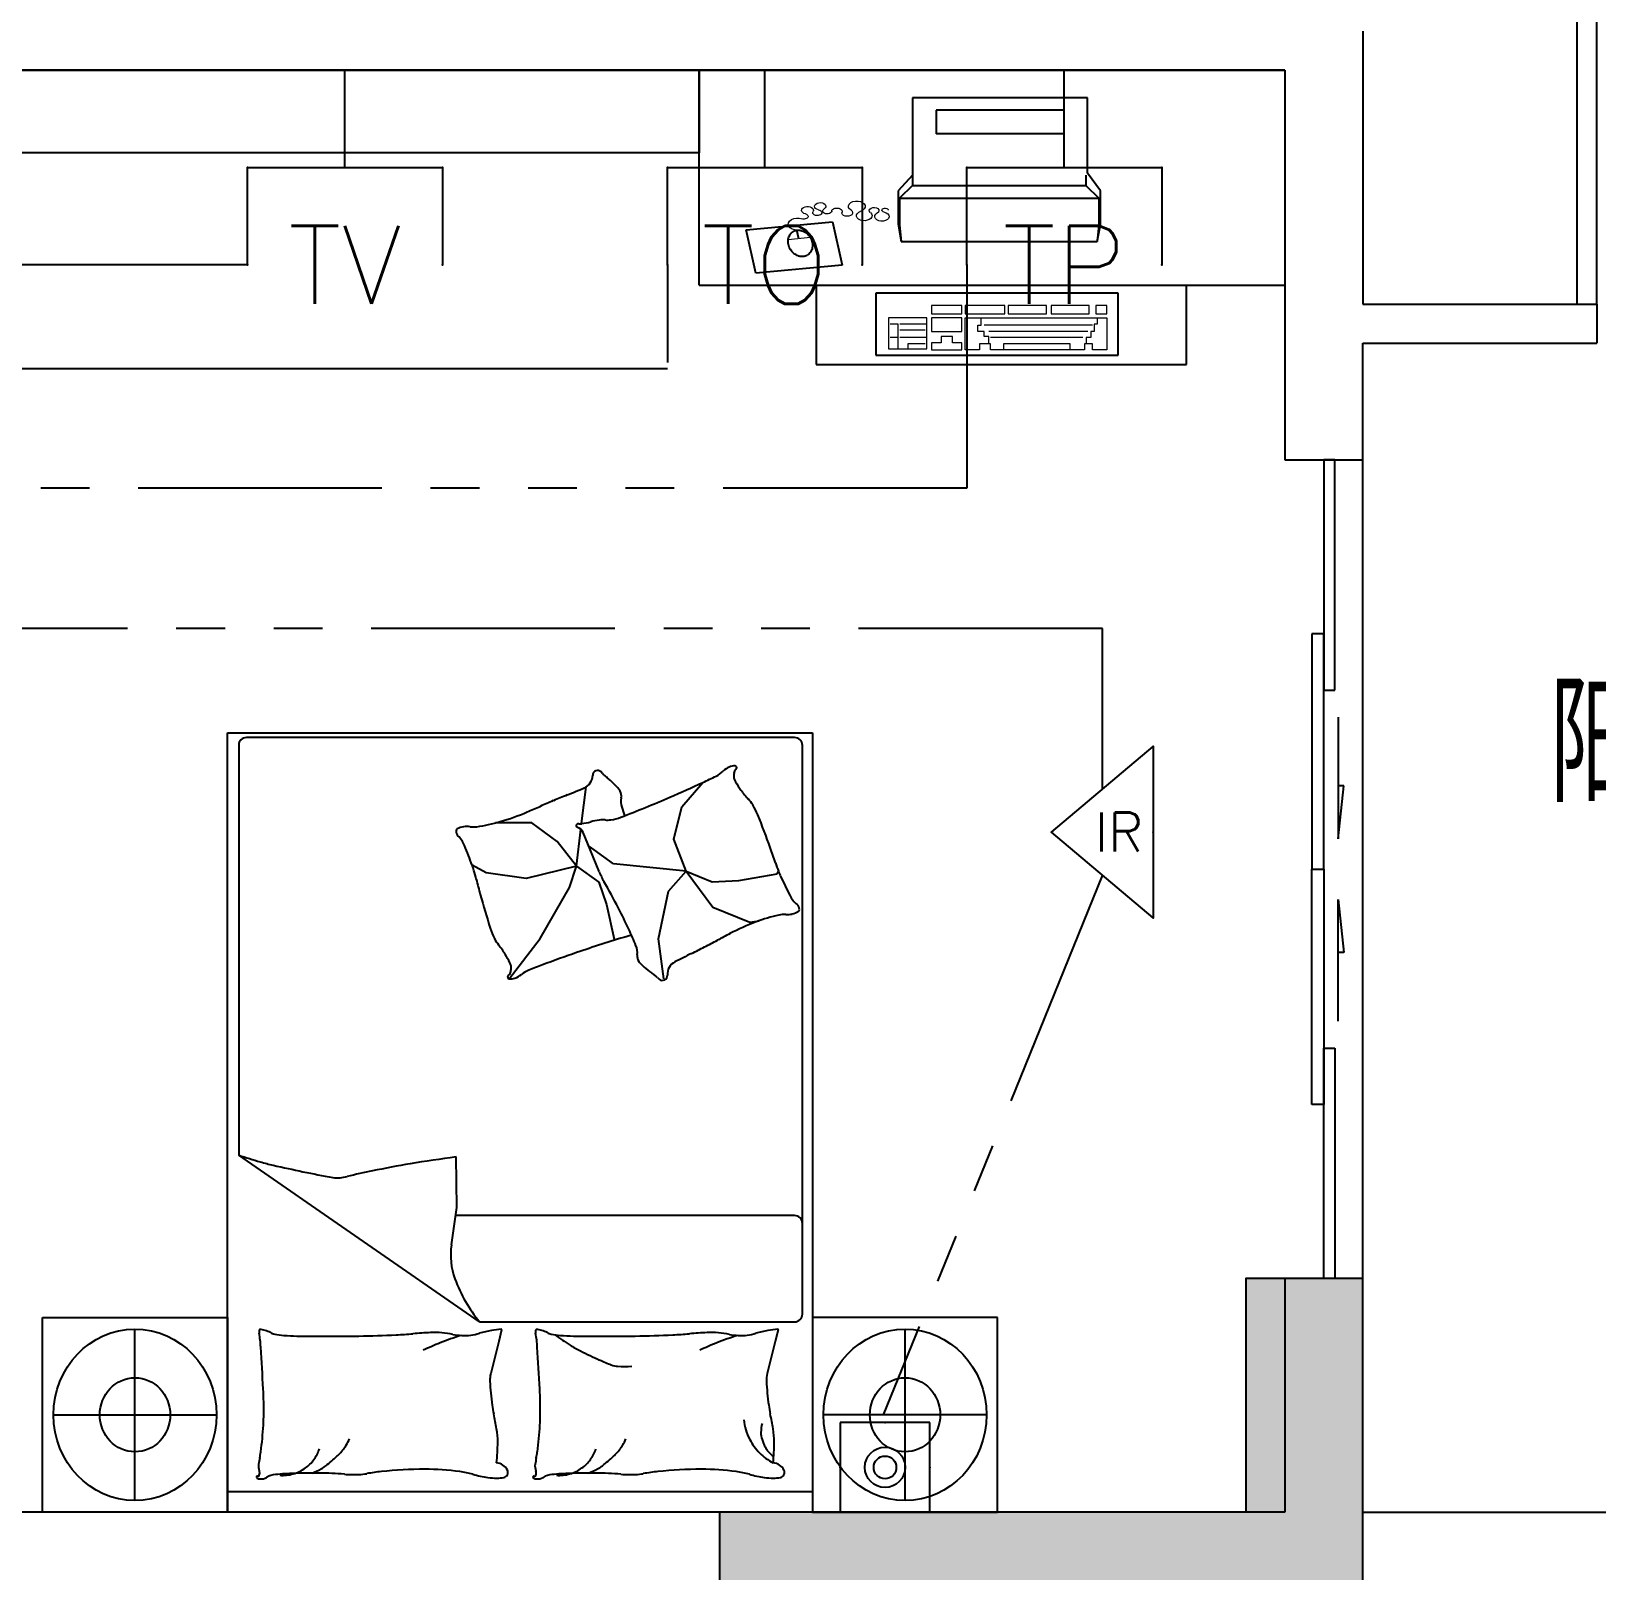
# Model space of a CAD drawing. Extents: x -41969 to 449372, y 65390 to 759577.
# Drawn here: x 304370 to 308385, y 723042 to 726992 of the extents above; entities that cross this region are included whole.
import ezdxf
from ezdxf.enums import TextEntityAlignment as Align

# ---------------------------------------------------------------- set-up
doc = ezdxf.new("R2010")
doc.units = 0
doc.header["$LTSCALE"] = 1000
doc.header["$MEASUREMENT"] = 0
for name, pattern in [('DASH', [0.35, 0.25, -0.1]), ('PHANTOM2', [1.25, 0.625, -0.125, 0.125, -0.125, 0.125, -0.125]), ('PHANTOM3', [1.5, 0.625, -0.125, 0.125, -0.125, 0.125, -0.125, 0.125, -0.125])]:
    doc.linetypes.add(name, pattern=pattern)
for name, color, linetype in [('EQUIP-消防', 241, 'Continuous'), ('EQUIP-通讯', 241, 'Continuous'), ('jg新结构柱', 9, 'Continuous'), ('WALL', 7, 'Continuous'), ('WINDOW', 2, 'Continuous'), ('WIRE-照明', 120, 'Continuous'), ('装修家具', 8, 'Continuous')]:
    doc.layers.add(name, color=color, linetype=linetype)
doc.styles.add('_TEL_DIM', font='SIMPLEX', dxfattribs={"width": 0.8, "height": 3.5, "bigfont": 'HZTXT'})
doc.styles.add('DIM_FONT', font='SIMPLEX', dxfattribs={"width": 0.7, "bigfont": 'GBCBIG'})
doc.styles.get("Standard").update_dxf_attribs({"font": 'gbenor.shx', "bigfont": 'gbcbig.shx'})
doc.linetypes.add('TV', pattern='A,2.8,-0.1,["TV",_TEL_DIM,S=0.07,R=0,X=0,Y=-0.1],-0.52', length=3.42)

# ---------------------------------------------------------------- blocks, each defined once
blk = doc.blocks.new('A$C65FF3140')
at = {"color": 8}
for p, q in [((7814.9, 14200), (9598, 14200)), ((9598, 14200), (11100, 14200)), ((9598, 14030.2), (9598, 14200)), ((9598, 14200), (9598, 13988.4)), ((11100, 14200), (11100, 13648.3)), ((10594.3, 14129.5), (10144.9, 14129.5)), ((10144.9, 14129.5), (10144.9, 13930.6)), ((10533, 14097.7), (10206.2, 14097.7)), ((10206.2, 14097.7), (10206.2, 14036.7)), ((10533, 14097.7), (10533, 14036.7)), ((10594.3, 13935.9), (10594.3, 14129.5)), ((9598, 13648.3), (9598, 14030.2)), ((10533, 14036.7), (10206.2, 14036.7)), ((9598, 13988.4), (7814.9, 13988.4)), ((10627, 13890.8), (10594.3, 13935.9)), ((10144.9, 13930.6), (10108.2, 13890.8)), ((10144.9, 13904.1), (10112.3, 13872.2)), ((10144.9, 13930.6), (10144.9, 13904.1)), ((10144.9, 13904.1), (10590.2, 13904.1)), ((10590.2, 13930.6), (10590.2, 13904.1)), ((10590.2, 13904.1), (10622.9, 13872.2)), ((10108.2, 13890.8), (10108.2, 13805.9)), ((10112.3, 13872.2), (10622.9, 13872.2)), ((10112.3, 13872.2), (10112.3, 13803.3)), ((10622.9, 13872.2), (10622.9, 13803.3)), ((10627, 13803.3), (10627, 13890.8)), ((9718.8, 13790.5, -88.9), (9940.3, 13811.1, -88.9)), ((9940.3, 13811.1, -88.9), (9964.7, 13699.8, -88.9)), ((9743.2, 13679.2, -88.9), (9718.8, 13790.5, -88.9)), ((9853.6, 13767.4, -88.9), (9848.7, 13789.4, -88.9)), ((10108.2, 13805.9), (10116.3, 13760.8)), ((10112.3, 13803.3), (10116.3, 13760.8)), ((10618.8, 13760.8), (10627, 13803.3)), ((10622.9, 13803.3), (10618.8, 13760.8)), ((10116.3, 13760.8), (10618.8, 13760.8)), ((9964.7, 13699.8, -88.9), (9743.2, 13679.2, -88.9)), ((9598, 13648.3), (11100, 13648.3)), ((9897.9, 13648.3), (9897.9, 13444.6)), ((10672.3, 13628.2), (10051.4, 13628.2)), ((10051.4, 13628.2), (10051.4, 13469.1)), ((10672.3, 13469.1), (10672.3, 13628.2)), ((10848.2, 13444.6), (10848.2, 13648.3)), ((10051.4, 13469.1), (10672.3, 13469.1)), ((9897.9, 13444.6), (10848.2, 13444.6)), ((8388.6, 10500), (8388.6, 12500)), ((8388.6, 12500), (9888.6, 12500)), ((9842.8, 12487.8), (8437, 12487.8)), ((9888.6, 12500), (9888.6, 10500)), ((8417, 12467.8), (8417, 11415.9)), ((9862.8, 11008.5), (9862.8, 12467.8)), ((9554, 12310), (9607.6, 12372.6)), ((9296.7, 12266.9), (9308.6, 12361.5)), ((9533.4, 12227.5), (9554, 12310)), ((9168.5, 12268.7), (9075.6, 12268.7)), ((9233.7, 12221.3), (9168.5, 12268.7)), ((9283.1, 12158), (9294.9, 12252.2)), ((9283.1, 12158), (9233.7, 12221.3)), ((9318.3, 12200.5), (9300.5, 12244)), ((9328.7, 12200), (9316.6, 12208.6)), ((9564.4, 12145), (9533.4, 12227.5)), ((9341.3, 12144.2), (9318.3, 12200.5)), ((9378.6, 12163.9), (9328.7, 12200)), ((9051.8, 12140.3), (9015.8, 12160.3)), ((9154.6, 12126.4), (9051.8, 12140.3)), ((9283.1, 12158), (9154.6, 12126.4)), ((9265.3, 12102.7), (9283.1, 12158)), ((9283.1, 12158), (9340.4, 12116.6)), ((9564.4, 12145), (9378.6, 12163.9)), ((9519.6, 12093.4), (9564.4, 12145)), ((9564.4, 12145), (9633.2, 12052.2)), ((9564.4, 12145), (9631.4, 12117.5)), ((9700.2, 12121), (9798.3, 12138.1)), ((9798.3, 12138.1), (9801.6, 12144.6)), ((9190.2, 11972.4), (9265.3, 12102.7)), ((9340.4, 12116.6), (9360.2, 12059.3)), ((9493.8, 11971.4), (9519.6, 12093.4)), ((9631.4, 12117.5), (9700.2, 12121)), ((9360.2, 12059.3), (9380, 11970.4)), ((9633.2, 12052.2), (9727.8, 12014.4)), ((9727.8, 12014.4), (9751.9, 12017.8)), ((9111, 11868.4), (9190.2, 11972.4)), ((9507.6, 11868.3), (9493.8, 11971.4)), ((9035.1, 10988.5), (8417, 11415.9)), ((8976.2, 11281.6), (8974.5, 11411.7)), ((8962.6, 11186.2), (8976.2, 11281.6)), ((9842.8, 11261.1), (8973.3, 11261.1)), ((7913.6, 10500), (7913.6, 11000)), ((7913.6, 11000), (8388.6, 11000)), ((8151.1, 10530), (8151.1, 10970)), ((8388.6, 11000), (8388.6, 10500)), ((8388.6, 11000), (8388.6, 10500)), ((9035.1, 10988.5), (9842.8, 10988.5)), ((9091.5, 10968.3), (9084, 10938.3)), ((9800.8, 10968.3), (9793.3, 10938.3)), ((10363.6, 11000), (9888.6, 11000)), ((9888.6, 11000), (9888.6, 10500)), ((10126.1, 10530), (10126.1, 10970)), ((10363.6, 10500), (10363.6, 11000)), ((9084, 10938.3), (9063.4, 10855.7)), ((9793.3, 10938.3), (9772.6, 10855.7)), ((7942.1, 10750), (8360.1, 10750)), ((10335.1, 10750), (9917.1, 10750)), ((9888.6, 10552.4), (8388.6, 10552.4)), ((8388.6, 10500), (7913.6, 10500)), ((9888.6, 10500), (8388.6, 10500)), ((9888.6, 10500), (10363.6, 10500))]:
    blk.add_line(p, q, dxfattribs=at)
at = {"color": 8, "lineweight": 13}
for p, q in [((9883.3, 13770.5, -88.9), (9826.3, 13764.6, -88.9)), ((10194.3, 13596.4), (10194.3, 13575.2)), ((10272, 13596.4), (10194.3, 13596.4)), ((10194.3, 13575.2), (10272, 13575.2)), ((10272, 13575.2), (10272, 13596.4)), ((10382.2, 13596.4), (10280.1, 13596.4)), ((10280.1, 13596.4), (10280.1, 13575.2)), ((10280.1, 13575.2), (10382.2, 13575.2)), ((10382.2, 13575.2), (10382.2, 13596.4)), ((10488.5, 13596.4), (10390.4, 13596.4)), ((10390.4, 13596.4), (10390.4, 13575.2)), ((10390.4, 13575.2), (10488.5, 13575.2)), ((10488.5, 13575.2), (10488.5, 13596.4)), ((10598.7, 13596.4), (10500.7, 13596.4)), ((10500.7, 13596.4), (10500.7, 13575.2)), ((10500.7, 13575.2), (10598.7, 13575.2)), ((10598.7, 13575.2), (10598.7, 13596.4)), ((10615.1, 13596.4), (10615.1, 13575.2)), ((10643.7, 13596.4), (10615.1, 13596.4)), ((10615.1, 13575.2), (10643.7, 13575.2)), ((10643.7, 13575.2), (10643.7, 13596.4)), ((10182.1, 13564.6), (10084, 13564.6)), ((10084, 13564.6), (10084, 13485)), ((10108.6, 13548.7), (10088.1, 13548.7)), ((10108.6, 13514.2), (10108.6, 13548.7)), ((10182.1, 13548.7), (10112.6, 13548.7)), ((10178, 13532.7), (10112.6, 13532.7)), ((10182.1, 13485), (10182.1, 13564.6)), ((10194.3, 13564.6), (10194.3, 13530.1)), ((10272, 13564.6), (10194.3, 13564.6)), ((10194.3, 13530.1), (10272, 13530.1)), ((10272, 13530.1), (10272, 13564.6)), ((10280.1, 13564.6), (10643.7, 13564.6)), ((10280.1, 13482.3), (10280.1, 13564.6)), ((10312.8, 13546), (10321, 13546)), ((10312.8, 13530.1), (10312.8, 13546)), ((10329.1, 13530.1), (10312.8, 13530.1)), ((10321, 13546), (10321, 13561.9)), ((10606.9, 13546), (10329.1, 13546)), ((10329.1, 13516.8), (10329.1, 13530.1)), ((10594.7, 13530.1), (10341.4, 13530.1)), ((10602.8, 13530.1), (10602.8, 13514.2)), ((10611, 13530.1), (10602.8, 13530.1)), ((10611, 13548.7), (10611, 13530.1)), ((10619.2, 13548.7), (10611, 13548.7)), ((10619.2, 13561.9), (10619.2, 13548.7)), ((10643.7, 13564.6), (10643.7, 13482.3)), ((10108.6, 13514.2), (10088.1, 13514.2)), ((10108.6, 13485), (10108.6, 13514.2)), ((10182.1, 13514.2), (10112.6, 13514.2)), ((10133.1, 13498.3), (10133.1, 13485)), ((10178, 13498.3), (10133.1, 13498.3)), ((10194.3, 13500.9), (10194.3, 13482.3)), ((10218.8, 13500.9), (10194.3, 13500.9)), ((10218.8, 13516.8), (10218.8, 13500.9)), ((10247.4, 13516.8), (10218.8, 13516.8)), ((10247.4, 13500.9), (10247.4, 13516.8)), ((10272, 13500.9), (10247.4, 13500.9)), ((10272, 13482.3), (10272, 13500.9)), ((10345.5, 13498.3), (10316.9, 13498.3)), ((10316.9, 13498.3), (10316.9, 13482.3)), ((10341.4, 13516.8), (10329.1, 13516.8)), ((10341.4, 13500.9), (10341.4, 13516.8)), ((10582.4, 13514.2), (10345.5, 13514.2)), ((10345.5, 13482.3), (10345.5, 13498.3)), ((10549.7, 13498.3), (10378.2, 13498.3)), ((10378.2, 13498.3), (10378.2, 13482.3)), ((10549.7, 13482.3), (10549.7, 13498.3)), ((10586.5, 13498.3), (10586.5, 13482.3)), ((10606.9, 13498.3), (10586.5, 13498.3)), ((10590.6, 13514.2), (10590.6, 13498.3)), ((10602.8, 13514.2), (10590.6, 13514.2)), ((10606.9, 13482.3), (10606.9, 13498.3)), ((10084, 13485), (10182.1, 13485)), ((10194.3, 13482.3), (10272, 13482.3)), ((10316.9, 13482.3), (10280.1, 13482.3)), ((10586.5, 13482.3), (10345.5, 13482.3)), ((10643.7, 13482.3), (10606.9, 13482.3))]:
    blk.add_line(p, q, dxfattribs=at)
at = {"color": 8}
for centre, radius, start, end in [((8437, 12467.8), 20, 90, 180), ((9842.8, 12467.8), 20, 0, 90), ((9700.4, 12357.6), 60.1, 114.7411, 132.9813), ((9690, 12380.2), 35.2, 90.4475, 114.7411), ((9689.8, 12411), 4.43, 17.6767, 90.4475), ((9688, 12410.4), 6.3, 310.9751, 17.6767), ((9289.1, 12391.6), 35.9, 292.8944, 358.8496), ((9337.7, 12390.6), 12.7, 46.7905, 178.8496), ((9298.7, 12349.1), 69.7, 41.4767, 46.7905), ((9384.8, 12425.2), 45.2, 221.4767, 228.0754), ((9610.2, 12676.2), 382.5, 228.0754, 229.3878), ((8931.2, 11884.4), 660.5, 48.389, 49.3878), ((9225.3, 12215.5), 217.6, 42.0817, 48.389), ((7493.1, 17007.3), 5094.2, 293.4795, 294.5246), ((9260.2, 13134.2), 837.1, 294.5246, 297.1028), ((9605.5, 12459.5), 79.2, 297.1028, 312.9813), ((9764.1, 12388.4), 77.1, 173.9885, 181.6673), ((9702.2, 12386.6), 15.3, 181.6673, 198.9668), ((9701.4, 12395), 14.2, 130.9751, 173.9885), ((9725, 12394.4), 39.3, 198.9668, 211.2138), ((9992.4, 12556.4), 352, 211.2138, 215.3015), ((11618.4, 6713.4), 6101.9, 113.10398, 113.45233), ((10015.2, 10471.3), 2016.2, 112.0188, 113.104), ((8098.2, 15211.8), 3097.2, 292.0188, 292.8944), ((9329.4, 12309.5), 77.4, 31.4977, 42.0817), ((9376.1, 12338.1), 22.6, 347.5549, 31.4977), ((8269.7, 15219.4), 3145, 291.0043, 293.4795), ((9442.9, 12323.4), 45.8, 167.5549, 198.0203), ((9863.4, 12465.1), 194, 215.3015, 224.0964), ((9665.9, 12273.8), 81, 30.4694, 44.0964), ((8912, 12870.5), 623.6, 286.3527, 293.0962), ((6866.4, 17667.2), 5838.3, 293.0962, 293.45233), ((10355.5, 12620.2), 1005.4, 198.0203, 199.3448), ((9566.4, 12215.2), 196.5, 22.2355, 30.4694), ((7894.2, 11531.6), 2003, 19.6584, 22.2355), ((8991.3, 12247.6), 16.8, 174.6428, 225.0955), ((8980.4, 12248.7), 5.8, 117.2959, 174.6428), ((9001.1, 12208.6), 50.9, 98.6443, 117.2959), ((9002.4, 12199.7), 59.9, 82.216, 98.6443), ((9019.1, 12321.4), 63, 262.216, 278.2293), ((8966.5, 12684.6), 430, 278.2293, 286.3527), ((9287.4, 12261.7), 4.67, 109.3799, 252.8133), ((9288.9, 12257.5), 9.2, 85.7407, 109.3799), ((9279.2, 12235.3), 23.1, 22.2355, 72.8133), ((9292.1, 12300.5), 34, 265.7407, 277.9822), ((9269.7, 12460.5), 195.5, 277.9822, 284.8807), ((9365.9, 12098.2), 179.4, 97.6784, 104.8807), ((9351.5, 12205.4), 71.2, 85.4882, 97.6784), ((9362.3, 12342.5), 66.3, 265.4882, 278.1216), ((9355.2, 12392.2), 116.6, 278.1216, 291.0043), ((8926.2, 12182.3), 75.5, 21.9373, 45.0955), ((6527.1, 11216), 2661.9, 20.7773, 21.9373), ((8228.4, 11651), 1648.1, 18.2369, 19.6584), ((10311.8, 12337.4), 545.4, 198.2369, 200.7081), ((8847.8, 12096.5), 179.8, 16.3122, 20.7773), ((8496.8, 11993.8), 545.4, 13.841, 16.3122), ((9539.7, 12225.3), 214.3, 202.2355, 209.936), ((9969.7, 12208.1), 179.8, 200.7081, 205.1732), ((12216.1, 13263.9), 2661.9, 205.1732, 206.3332), ((10626.7, 12518.6), 1648.1, 193.841, 195.2625), ((10969.1, 12612), 2003, 195.2625, 197.8396), ((7997.6, 11337.3), 1565.2, 27.0884, 29.936), ((7889.3, 11281.9), 1686.8, 25.0529, 27.0884), ((9898.2, 12116.6), 75.5, 206.3332, 229.4914), ((9838.2, 12046.5), 16.8, 359.0386, 49.4914), ((9849.2, 12046.3), 5.8, 301.6917, 359.0386), ((9965, 11431.6), 623.6, 110.7486, 117.4921), ((9896.4, 11612.7), 430, 102.6252, 110.7486), ((9816.2, 11970.8), 63, 86.6119, 102.6252), ((9823.5, 12093.4), 59.9, 266.6119, 283.0402), ((9825.5, 12084.7), 50.9, 283.0402, 301.6917), ((9249.4, 12058.6), 196.5, 197.8396, 206.0735), ((9145.7, 12007.8), 81, 206.0735, 219.7005), ((10312, 8963.8), 3145, 106.6085, 109.0836), ((9446.4, 11865.9), 116.6, 100.7366, 106.6085), ((8506.6, 11570.4), 1005.4, 22.4162, 25.0529), ((6794.6, 17363.1), 6101.9, 297.49986, 297.84822), ((12372.3, 6805.7), 5838.3, 117.49208, 117.84822), ((8934.1, 11832.2), 194, 30.9056, 39.7005), ((8798.5, 11751), 352, 26.8179, 30.9056), ((10949.3, 7121.7), 5094.2, 109.0836, 110.1287), ((9393.7, 11936.4), 45.8, 351.9508, 22.4162), ((9461.5, 11926.8), 22.6, 171.9508, 215.8936), ((10955.9, 9159.6), 3097.2, 116.4147, 117.2902), ((8681.1, 13739.1), 2016.2, 296.4147, 297.4999), ((9101, 11889.7), 14.2, 306.5792, 349.5926), ((9077.5, 11892.1), 39.3, 14.5709, 26.8179), ((9039, 11901.1), 77.1, 349.5926, 357.2714), ((9100.8, 11898.1), 15.3, 357.2714, 14.5709), ((9191.7, 11818), 79.2, 112.7069, 128.5854), ((9484.3, 11118.9), 837.1, 110.1287, 112.7069), ((9505.9, 11958.9), 77.4, 215.8936, 226.4776), ((9602.4, 12060.6), 217.6, 226.4776, 232.7849), ((9870.3, 12413.3), 660.5, 232.7849, 233.7837), ((9552.3, 11880.1), 35.9, 117.2902, 183.2455), ((9113.2, 11873.3), 6.3, 126.5792, 193.2808), ((9111.3, 11872.8), 4.43, 193.2808, 266.0516), ((9113.5, 11903.6), 35.2, 266.0516, 290.3452), ((9104.8, 11926.9), 60.1, 290.3452, 308.5854), ((9254, 11571.8), 382.5, 52.4713, 53.7837), ((9459.5, 11839.3), 45.2, 45.8726, 52.4713), ((9539.5, 11921.8), 69.7, 225.8726, 231.1864), ((9503.8, 11877.4), 12.7, 231.1864, 3.2455), ((8976.1, 13163.8), 1835.1, 252.2636, 254.0648), ((9480.4, 7665.7), 3780.1, 97.692, 99.495), ((8652.7, 12031.3), 657.4, 254.0648, 257.0745), ((9414.9, 15352.2), 4064.6, 257.0745, 259.2724), ((9269.2, 8912.1), 2515.8, 101.6741, 103.1904), ((9283.8, 8841.4), 2588, 99.495, 101.6741), ((8669.1, 11415.8), 58.1, 259.2724, 277.7304), ((8650.8, 11550.6), 194.2, 277.7304, 283.1904), ((9842.8, 11241.1), 20, 0, 90), ((9140.9, 11160.7), 180.1, 171.8644, 200.1488), ((9323.9, 11227.8), 375.1, 200.1488, 219.6445), ((9842.8, 11008.5), 20, 270, 0), ((8488.5, 10962.8), 19.3, 163.3022, 189.9984), ((8471.2, 10967.9), 1.32, 82.8796, 163.3022), ((8460.5, 10882.5), 87.5, 73.7788, 82.8796), ((8463.5, 10892.8), 76.7, 62.7159, 73.7788), ((8519.5, 11001.2), 45.3, 242.7159, 257.131), ((8976.8, 9557.7), 1404.8, 92.7491, 94.6176), ((8920.4, 10731), 230.1, 78.4414, 92.7491), ((9103.1, 10739.9), 229.7, 99.4841, 107.3864), ((9109.9, 10699.4), 270.8, 94.0829, 99.4841), ((9090.6, 10968.6), 0.917, 345.9551, 94.0829), ((9197.7, 10962.8), 19.3, 163.3022, 189.9984), ((9180.5, 10967.9), 1.32, 82.8796, 163.3022), ((9169.8, 10882.5), 87.5, 73.7788, 82.8796), ((9172.8, 10892.8), 76.7, 62.7159, 73.7788), ((9228.7, 11001.2), 45.3, 242.7159, 257.131), ((9686, 9557.7), 1404.8, 92.7491, 94.6176), ((9629.7, 10731), 230.1, 78.4414, 92.7491), ((9812.3, 10739.9), 229.7, 99.4841, 107.3864), ((9819.1, 10699.4), 270.8, 94.0829, 99.4841), ((9799.9, 10968.6), 0.917, 345.9551, 94.0829), ((8153.1, 10903.7), 321.2, 3.5049, 9.9984), ((-5136.3, 10089.7), 13635.6, 3.05496, 3.50486), ((8541.9, 11099.3), 145.9, 257.131, 266.426), ((8605.4, 12115.4), 1164, 266.426, 269.7135), ((8628.1, 16669.9), 5718.5, 269.7135, 270.9704), ((8668, 14313.9), 3362.2, 270.9704, 272.6096), ((8765.7, 12170.4), 1216.5, 272.6096, 274.6176), ((9206.4, 10248), 738.7, 113.4844, 115.3111), ((9206.4, 10248), 738.7, 111.6577, 113.4844), ((9206.4, 10248), 738.7, 109.428, 111.6577), ((9206.4, 10248), 738.7, 107.1982, 109.428), ((8995.7, 11099.4), 145.9, 258.4414, 276.4341), ((8998.7, 11073.4), 119.7, 276.4341, 287.3864), ((8862.4, 10903.7), 321.2, 3.5049, 9.9984), ((-4427.1, 10089.7), 13635.6, 3.05496, 3.50486), ((9251.1, 11099.3), 145.9, 257.131, 266.426), ((9654.5, 11546), 728.6, 234.1737, 237.865), ((9314.6, 12115.4), 1164, 266.426, 269.7135), ((9433.2, 11193.7), 312.6, 237.865, 243.5015), ((9337.4, 16669.9), 5718.5, 269.7135, 270.9704), ((9377.3, 14313.9), 3362.2, 270.9704, 272.6096), ((9475, 12170.4), 1216.5, 272.6096, 274.6176), ((9915.6, 10248), 738.7, 113.4844, 115.3111), ((9915.6, 10248), 738.7, 111.6577, 113.4844), ((9915.6, 10248), 738.7, 109.428, 111.6577), ((9915.6, 10248), 738.7, 107.1982, 109.428), ((9705, 11099.4), 145.9, 258.4414, 276.4341), ((9707.9, 11073.4), 119.7, 276.4341, 287.3864), ((9932.8, 12195.7), 1432.3, 243.5015, 245.6735), ((9551.5, 11352.3), 506.6, 245.6735, 249.3257), ((9129, 10839.3), 67.7, 165.9548, 182.6649), ((9393.1, 10932.5), 58, 249.3257, 265.9172), ((9408.3, 11146), 272.1, 265.9172, 273.5552), ((9838.3, 10839.3), 67.7, 165.9548, 182.6649), ((7116.6, 10743.6), 1365.2, 1.6331, 3.055), ((9719.5, 10866.8), 658.8, 182.6649, 188.0051), ((7825.8, 10743.6), 1365.2, 1.6331, 3.055), ((10428.7, 10866.8), 658.8, 182.6649, 188.0051), ((7802.8, 10763.2), 678.7, 356.6313, 1.6331), ((9381.2, 10819.2), 317.1, 188.0051, 192.1984), ((8512, 10763.2), 678.7, 356.6313, 1.6331), ((10090.4, 10819.2), 317.1, 188.0051, 192.1984), ((7568.9, 10777), 913.1, 352.3191, 356.6313), ((8209.1, 10565.8), 882, 9.6844, 12.1984), ((8278.1, 10777), 913.1, 352.3191, 356.6313), ((9851.8, 10751.2), 139.9, 185.6311, 196.515), ((9848, 10704.9), 91.5, 165.3149, 180), ((8918.3, 10565.8), 882, 9.6844, 12.1984), ((8516.7, 10766.9), 200.2, 331.6832, 336.9972), ((8877.5, 10679.9), 204, 0, 9.6844), ((8589.6, 10679.9), 491.8, 353.7676, 0), ((9225.9, 10766.9), 200.2, 331.6832, 336.9972), ((9851.8, 10751.2), 139.9, 196.515, 207.3988), ((9851.8, 10751.2), 139.9, 207.3988, 225.0976), ((9812.6, 10704.9), 56.2, 180, 198.7799), ((9954.1, 10753), 205.6, 198.7799, 201.8149), ((9586.7, 10679.9), 204, 0, 9.6844), ((9298.8, 10679.9), 491.8, 353.7676, 0), ((8711.6, 10588.2), 246, 167.8905, 171.8665), ((8277.2, 10681.4), 198.3, 347.8905, 352.3191), ((8529.8, 10693.8), 99.2, 323.8234, 341.5603), ((8397.6, 10926.3), 391.6, 308.3886, 313.8115), ((8512.9, 10806.1), 225.2, 313.8115, 320.9651), ((8649.5, 10695.4), 49.3, 320.9651, 331.6832), ((9420.9, 10588.2), 246, 167.8905, 171.8665), ((8986.4, 10681.4), 198.3, 347.8905, 352.3191), ((9239.1, 10693.8), 99.2, 323.8234, 341.5603), ((9106.9, 10926.3), 391.6, 308.3886, 313.8115), ((9222.1, 10806.1), 225.2, 313.8115, 320.9651), ((9358.7, 10695.4), 49.3, 320.9651, 331.6832), ((9851.8, 10751.2), 139.9, 225.0976, 242.7964), ((9903.5, 10732.8), 151.1, 201.8149, 205.3551), ((9814.5, 10690.6), 52.6, 205.3551, 221.4429), ((9842.4, 10715.3), 89.9, 221.4429, 233.7359), ((8500.5, 10618.4), 32.8, 171.8665, 201.421), ((8455.5, 10600.7), 15.6, 338.0096, 21.421), ((8586.5, 9779.4), 820.8, 91.9079, 95.2592), ((8529.8, 10693.8), 99.2, 285.9352, 306.0864), ((8608.9, 9106.3), 1494.3, 89.4243, 91.9079), ((8529.8, 10693.8), 99.2, 306.0864, 323.8234), ((8521.2, 10819.3), 234, 290.8603, 297.2396), ((8615.2, 9727.4), 873.2, 85.1982, 89.4243), ((8593.2, 10679.5), 76.8, 297.2396, 308.3886), ((8839.2, 10078.1), 529.3, 96.0867, 100.1899), ((8894.3, 9561.3), 1049, 90, 96.0867), ((8894.3, 9927.6), 682.7, 82.4531, 90), ((8952.1, 10364.2), 242.2, 74.256, 82.4531), ((9075.8, 10592.7), 34.2, 26.5805, 85.5998), ((9094.6, 10602.1), 13.1, 281.2724, 26.5805), ((9209.8, 10618.4), 32.8, 171.8665, 201.421), ((9164.7, 10600.7), 15.6, 338.0096, 21.421), ((9295.7, 9779.4), 820.8, 91.9079, 95.2592), ((9239.1, 10693.8), 99.2, 285.9352, 306.0864), ((9318.2, 9106.3), 1494.3, 89.4243, 91.9079), ((9239.1, 10693.8), 99.2, 306.0864, 323.8234), ((9230.4, 10819.3), 234, 290.8603, 297.2396), ((9324.4, 9727.4), 873.2, 85.1982, 89.4243), ((9302.4, 10679.5), 76.8, 297.2396, 308.3886), ((9548.4, 10078.1), 529.3, 96.0867, 100.1899), ((9603.5, 9561.3), 1049, 90, 96.0867), ((9603.5, 9927.6), 682.7, 82.4531, 90), ((9661.4, 10364.2), 242.2, 74.256, 82.4531), ((9785, 10592.7), 34.2, 26.5805, 85.5998), ((9803.8, 10602.1), 13.1, 281.2724, 26.5805), ((8464.6, 10590), 2.32, 78.1069, 199.564), ((8465.7, 10590.4), 3.42, 199.564, 248.2117), ((8473.7, 10610.5), 25.1, 248.2117, 265.6975), ((8466, 10596.5), 4.28, 258.1069, 338.0096), ((8474, 10614.3), 28.9, 265.6975, 300.6513), ((8516.2, 10543.1), 53.9, 95.2592, 120.6513), ((8529.8, 10693.8), 99.2, 265.7841, 285.9352), ((8712.5, 10886.2), 289.7, 265.1982, 272.5386), ((8718.6, 10749), 152.4, 272.5386, 280.1899), ((9100.6, 10890.7), 304.8, 254.256, 261.5628), ((9079.5, 10748.6), 161.1, 261.5628, 270), ((9079.5, 10677.9), 90.4, 270, 281.2724), ((9173.9, 10590), 2.32, 78.1069, 199.564), ((9174.9, 10590.4), 3.42, 199.564, 248.2117), ((9183, 10610.5), 25.1, 248.2117, 265.6975), ((9175.2, 10596.5), 4.28, 258.1069, 338.0096), ((9183.2, 10614.3), 28.9, 265.6975, 300.6513), ((9225.5, 10543.1), 53.9, 95.2592, 120.6513), ((9239.1, 10693.8), 99.2, 265.7841, 285.9352), ((9421.8, 10886.2), 289.7, 265.1982, 272.5386), ((9427.8, 10749), 152.4, 272.5386, 280.1899), ((9809.8, 10890.7), 304.8, 254.256, 261.5628), ((9788.7, 10748.6), 161.1, 261.5628, 270), ((9788.7, 10677.9), 90.4, 270, 281.2724)]:
    blk.add_arc(centre, radius, start, end, dxfattribs=at)
at = {"color": 8, "lineweight": 13, "extrusion": (0, 0, -1)}
for centre, major_axis, start_param, end_param in [((9876, 13840.7, -88.9), (15.2, 0), 1.927978, 6.643828), ((9908.3, 13850.9, -88.9), (14.5, 0), 1.85397, 7.081027), ((10002.4, 13850.7, -88.9), (21.5, 0), 2.334942, 7.373525), ((9850.4, 13805.1, -88.9), (24, 0), 1.570796, 5.208754), ((9866.9, 13825, -88.9), (10.7, 0), -1.213615, 2.067161), ((9901, 13834.6, -88.9), (11.7, 0), -1.287623, 3.502236), ((9926.5, 13838.8, -88.9), (11.5, 0), 0.055126, 3.939434), ((9951.4, 13837.9, -88.9), (13.4, 0), 3.196719, 6.493057), ((9978, 13834.2, -88.9), (13.8, 0), -0.806651, 3.351464), ((10021.5, 13826.9, -88.9), (19.9, 0), -0.668314, 4.231932), ((10046.8, 13839.9, -88.9), (12.4, 0), 2.473279, 7.150762), ((10066.8, 13824.6, -88.9), (18.6, 0), -1.262221, 4.00917), ((10075, 13841.1, -88.9), (8.17, 0), 1.879371, 6.369755)]:
    blk.add_ellipse(centre, major_axis=major_axis, ratio=0.649296, start_param=start_param, end_param=end_param, dxfattribs=at)
at = {"color": 8, "extrusion": (0, 0, -1)}
for centre, major_axis, start_param, end_param in [((9886.1, 13762.8, -88.9), (59.8, 0), 3.245423, 3.536691), ((9866.4, 13768.2, -88.9), (38.5, 0), 3.536691, 3.962002), ((9852.9, 13777.6, -88.9), (18.6, 0), 3.962002, 4.578837), ((9852.9, 13777.6, -88.9), (18.6, 0), 4.578837, 5.195673), ((9843.6, 13766.2, -88.9), (38.5, 0), -1.087512, -0.662201), ((9826.8, 13757.7, -88.9), (59.8, 0), -0.662201, -0.370934), ((9798.9, 13750.6, -88.9), (89.8, 0), -0.370934, -0.133552), ((9915.9, 13760.8, -88.9), (89.8, 0), 3.008041, 3.245423), ((9915.9, 13760.8, -88.9), (89.8, 0), 2.770659, 3.008041), ((9887.9, 13753.8, -88.9), (59.8, 0), 2.479391, 2.770659), ((9848.4, 13743.3, -88.9), (38.5, 0), 0.395098, 0.820409), ((9828.7, 13748.6, -88.9), (59.8, 0), 0.103831, 0.395098), ((9798.9, 13750.6, -88.9), (89.8, 0), -0.133552, 0.103831), ((9871.2, 13745.3, -88.9), (38.5, 0), 2.05408, 2.479391), ((9861.9, 13733.8, -88.9), (18.6, 0), 1.437245, 2.05408), ((9861.9, 13733.8, -88.9), (18.6, 0), 0.820409, 1.437245)]:
    blk.add_ellipse(centre, major_axis=major_axis, ratio=0.649296, start_param=start_param, end_param=end_param, dxfattribs=at)
at = {"color": 8, "linetype": 'Continuous'}
for centre in [(8151.1, 10750), (10126.1, 10750)]:
    blk.add_ellipse(centre, major_axis=(0, 220), ratio=0.95, dxfattribs=at)
at = {"color": 8}
for centre in [(8151.1, 10750), (10126.1, 10750)]:
    blk.add_ellipse(centre, major_axis=(0, 95), ratio=0.95, dxfattribs=at)
at = {"color": 8, "ltscale": 1e-06, "style": 'DIM_FONT', "text_generation_flag": 4, "width": 0.8, "flags": 9}
for tag, p, rotation in [('YSIZE', (7913.6, 18100), 270), ('XSIZE', (7913.6, 18100), 270), ('YSIZE', (5350, 12479.8), 270.0001), ('XSIZE', (5350, 12479.8), 270.0001), ('YSIZE', (7913.6, 10300), 270), ('XSIZE', (7913.6, 10300), 270), ('YSIZE', (5350, 4679.8), 270.0001), ('XSIZE', (5350, 4679.8), 270.0001), ('YSIZE', (-4020.2, -3750), 180.0001), ('XSIZE', (-4020.2, -3750), 180.0001), ('YSIZE', (3779.8, -3750), 180.0001), ('XSIZE', (3779.8, -3750), 180.0001), ('YSIZE', (12500, -4413.7), 270.0001), ('XSIZE', (12500, -4413.7), 270.0001), ('XSIZE', (12451, -6050.4), 180), ('YSIZE', (12451, -6050.4), 180), ('YSIZE', (10569.5, -6235.4), 180), ('XSIZE', (10569.5, -6235.4), 180), ('XSIZE', (-6200, -6313.6), 180), ('YSIZE', (-6200, -6313.6), 180), ('XSIZE', (1600, -6313.6), 180), ('YSIZE', (1600, -6313.6), 180)]:
    blk.add_attdef(tag, p, '', height=0.5, rotation=rotation, dxfattribs=at)
at = {"color": 8, "style": 'DIM_FONT', "oblique": 0, "width": 0.8, "flags": 9}
for tag, p, rotation in [('YSIZE', (5516.7, 17078.2), 360), ('XSIZE', (5516.7, 17078.2), 360), ('YSIZE', (5516.7, 9278.2), 360), ('XSIZE', (5516.7, 9278.2), 360), ('YSIZE', (-7221.8, -3916.7), 270), ('XSIZE', (-7221.8, -3916.7), 270), ('YSIZE', (578.2, -3916.7), 270), ('XSIZE', (578.2, -3916.7), 270)]:
    blk.add_attdef(tag, p, '', height=0.413, rotation=rotation, dxfattribs=at)
at = {"color": 8, "ltscale": 1e-06, "style": 'DIM_FONT', "width": 0.8, "flags": 9}
for tag, p, rotation in [('YSIZE', (5350, 16101), 89.9999), ('XSIZE', (5350, 16101), 89.9999), ('XSIZE', (7913.6, 10500), 90), ('YSIZE', (7913.6, 10500), 90), ('YSIZE', (7913.6, 2700.1), 90), ('XSIZE', (7913.6, 2700.1), 90), ('YSIZE', (-16900, -4413.7), 269.9999), ('XSIZE', (-16900, -4413.7), 269.9999)]:
    blk.add_attdef(tag, p, '', height=0.5, rotation=rotation, dxfattribs=at)
at = {"color": 8, "style": 'DIM_FONT', "text_generation_flag": 4, "width": 0.8, "flags": 9}
for tag, p, rotation in [('YSIZE', (5516.7, 11521.8), 0), ('XSIZE', (5516.7, 11521.8), 0), ('YSIZE', (5516.7, 3721.8), 0), ('XSIZE', (5516.7, 3721.8), 0), ('YSIZE', (9342.9, -1535.9), 180), ('XSIZE', (9342.9, -1535.9), 180), ('YSIZE', (-4978.2, -3916.7), 270), ('XSIZE', (-4978.2, -3916.7), 270), ('YSIZE', (2821.8, -3916.7), 270), ('XSIZE', (2821.8, -3916.7), 270)]:
    blk.add_attdef(tag, p, '', height=0.413, rotation=rotation, dxfattribs=at)
at = {"color": 8, "ltscale": 1e-06, "style": 'DIM_FONT', "oblique": 0, "width": 0.8, "flags": 9}
for tag, p, rotation in [('YSIZE', (5350, 8320.2), 89.9999), ('XSIZE', (5350, 8320.2), 89.9999), ('YSIZE', (-8179.8, -3750), 359.9999), ('XSIZE', (-8179.8, -3750), 359.9999), ('YSIZE', (-379.8, -3750), 359.9999), ('XSIZE', (-379.8, -3750), 359.9999)]:
    blk.add_attdef(tag, p, '', height=0.5, rotation=rotation, dxfattribs=at)
at = {"color": 8, "text_generation_flag": 4, "flags": 9}
for tag, p, height, width in [('YSIZE', (-14000.3, -1399.1), 0.666, 0.834261), ('XSIZE', (-14000.3, -1399.1), 0.666, 0.834261), ('YSIZE', (-10846.1, -3267.1), 0.5, 0.8), ('XSIZE', (-10846.1, -3267.1), 0.5, 0.8)]:
    blk.add_attdef(tag, p, '', height=height, rotation=180, dxfattribs=dict(at, width=width))
at = {"color": 8, "flags": 9}
for tag, p, height, width in [('YSIZE', (9600.3, -1399.1), 0.666, 0.834261), ('XSIZE', (9600.3, -1399.1), 0.666, 0.834261), ('YSIZE', (6446.1, -3267.1), 0.5, 0.8), ('XSIZE', (6446.1, -3267.1), 0.5, 0.8)]:
    blk.add_attdef(tag, p, '', height=height, dxfattribs=dict(at, width=width))
at = {"color": 8, "style": 'DIM_FONT', "width": 0.8, "flags": 9}
for tag in ['YSIZE', 'XSIZE']:
    blk.add_attdef(tag, (-13742.9, -1535.9), '', height=0.413, dxfattribs=at)
at = {"color": 8, "flags": 9}
for tag, p in [('YSIZE', (5880.4, -5584.1)), ('XSIZE', (5880.4, -5584.1)), ('YSIZE', (5880.4, -5584.1)), ('XSIZE', (5880.4, -5584.1)), ('YSIZE', (9400, -8940.7)), ('XSIZE', (9400, -8940.7))]:
    blk.add_attdef(tag, p, '', height=0.5, dxfattribs=at)
at = {"color": 8, "ltscale": 1e-06, "style": 'DIM_FONT', "width": 0.8, "flags": 9}
for tag, p in [('YSIZE', (-16900, -6050.4)), ('XSIZE', (-16900, -6050.4)), ('YSIZE', (-14969.5, -6235.4)), ('XSIZE', (-14969.5, -6235.4)), ('YSIZE', (-6000, -6313.6)), ('XSIZE', (-6000, -6313.6)), ('YSIZE', (1800, -6313.6)), ('XSIZE', (1800, -6313.6))]:
    blk.add_attdef(tag, p, '', height=0.5, dxfattribs=at)
at = {"color": 8, "text_generation_flag": 4, "flags": 9}
for tag, p in [('YSIZE', (-10280.4, -6139.1)), ('XSIZE', (-10280.4, -6139.1)), ('YSIZE', (-13800, -9000.4)), ('XSIZE', (-13800, -9000.4))]:
    blk.add_attdef(tag, p, '', height=0.5, rotation=180, dxfattribs=at)
blk = doc.blocks.new('sdarw52y5fghg')
at = {"layer": 'jg新结构柱'}
h = blk.add_hatch(color=256, dxfattribs=at)
h.dxf.hatch_style = 1
h.paths.add_polyline_path([(16257.6, -2243070.7), (16257.6, -2242470.7), (16507.6, -2242470.7), (16507.6, -2242820.7), (17907.6, -2242820.7), (17907.6, -2243070.7)])
h.paths.add_polyline_path([(24257.6, -2243070.7), (23728.4, -2243070.7), (23728.4, -2242870.7), (24057.6, -2242870.7), (24057.6, -2240670.7), (24257.6, -2240670.7)])
h.paths.add_polyline_path([(14257.6, -2235370.7), (16457.6, -2235370.7), (16457.6, -2235570.7), (14457.6, -2235570.7), (14457.6, -2237020.7), (14257.6, -2237020.7)])
h.paths.add_polyline_path([(26057.6, -2240370.7), (26057.6, -2239770.7), (26257.6, -2239770.7), (26257.6, -2240170.7), (28157.6, -2240170.7), (28157.6, -2240370.7)])
h.paths.add_polyline_path([(33757.6, -2240370.7), (33757.6, -2239770.7), (33557.6, -2239770.7), (33557.6, -2240170.7), (32107.6, -2240170.7), (32107.6, -2240370.7)])
h.paths.add_polyline_path([(33757.6, -2224570.7), (33757.6, -2225170.7), (33557.6, -2225170.7), (33557.6, -2224770.7), (32107.6, -2224770.7), (32107.6, -2224570.7)])
h.paths.add_polyline_path([(26057.6, -2224570.7), (26057.6, -2225170.7), (26257.6, -2225170.7), (26257.6, -2224770.7), (27707.6, -2224770.7), (27707.6, -2224570.7)])
h.paths.add_polyline_path([(27707.6, -2232370.7), (27707.6, -2232570.7), (26357.6, -2232570.7), (26357.6, -2233170.7), (26057.6, -2233170.7), (26057.6, -2231770.7), (26357.6, -2231770.7), (26357.6, -2232370.7)])
h.paths.add_polyline_path([(32107.6, -2232370.7), (32107.6, -2232570.7), (33457.6, -2232570.7), (33457.6, -2233170.7), (33757.6, -2233170.7), (33757.6, -2231770.7), (33457.6, -2231770.7), (33457.6, -2232370.7)])
h.paths.add_polyline_path([(35157.6, -2242871.1), (34557.6, -2242871.1), (34557.6, -2243071.1), (34957.6, -2243071.1), (34957.6, -2244521.1), (35157.6, -2244521.1)])
h.paths.add_polyline_path([(32057.6, -2244520.7), (31857.6, -2244520.7), (31857.6, -2243070.7), (31457.6, -2243070.7), (31457.6, -2242870.7), (32457.6, -2242870.7), (32457.6, -2243070.7), (32057.6, -2243070.7)])
h.paths.add_polyline_path([(34957.6, -2251870.7), (35157.6, -2251870.7), (35157.6, -2251670.7), (35157.6, -2250220.7), (34957.6, -2250220.7)])
h.paths.add_polyline_path([(14457.6, -2243070.3), (13857.6, -2243070.3), (13857.6, -2242870.3), (14257.6, -2242870.3), (14257.6, -2241420.3), (14457.6, -2241420.3)])
h.paths.add_polyline_path([(5357.6, -2242870.7), (5957.6, -2242870.7), (5957.6, -2243070.7), (5557.6, -2243070.7), (5557.6, -2244520.7), (5357.6, -2244520.7)])
h.paths.add_polyline_path([(8457.6, -2244520.3), (8657.6, -2244520.3), (8657.6, -2243070.3), (9057.6, -2243070.3), (9057.6, -2242870.3), (8057.6, -2242870.3), (8057.6, -2243070.3), (8457.6, -2243070.3)])
h.paths.add_polyline_path([(28157.6, -2244870.7), (27957.6, -2244870.7), (27957.6, -2245070.7), (27957.6, -2247120.7), (28157.6, -2247120.7)])
h.paths.add_polyline_path([(12357.6, -2244870.7), (12557.6, -2244870.7), (12557.6, -2245070.7), (12557.6, -2247120.7), (12357.6, -2247120.7)])
h.paths.add_polyline_path([(20157.6, -2246770.3), (20357.6, -2246770.3), (20357.6, -2245170.3), (20757.6, -2245170.3), (20757.6, -2244870.3), (19757.6, -2244870.3), (19757.6, -2245170.3), (20157.6, -2245170.3)])
h.paths.add_polyline_path([(5557.6, -2251870.7), (5357.6, -2251870.7), (5357.6, -2251670.7), (5357.6, -2250220.7), (5557.6, -2250220.7)])
h.paths.add_polyline_path([(32057.6, -2250920.7), (31857.6, -2250920.7), (31857.6, -2252370.7), (31457.6, -2252370.7), (31457.6, -2252570.7), (32457.6, -2252570.7), (32457.6, -2252370.7), (32057.6, -2252370.7)])
h.paths.add_polyline_path([(28157.6, -2250920.7), (27957.6, -2250920.7), (27957.6, -2252370.7), (27557.6, -2252370.7), (27557.6, -2252570.7), (28557.6, -2252570.7), (28557.6, -2252370.7), (28157.6, -2252370.7)])
h.paths.add_polyline_path([(20357.6, -2250920.7), (20157.6, -2250920.7), (20157.6, -2252270.7), (19557.6, -2252270.7), (19557.6, -2252570.7), (20957.6, -2252570.7), (20957.6, -2252270.7), (20357.6, -2252270.7)])
h.paths.add_polyline_path([(12557.6, -2250920.7), (12357.6, -2250920.7), (12357.6, -2252370.7), (11957.6, -2252370.7), (11957.6, -2252570.7), (12957.6, -2252570.7), (12957.6, -2252370.7), (12557.6, -2252370.7)])
h.paths.add_polyline_path([(8657.6, -2250920.7), (8457.6, -2250920.7), (8457.6, -2252370.7), (8057.6, -2252370.7), (8057.6, -2252570.7), (9057.6, -2252570.7), (9057.6, -2252370.7), (8657.6, -2252370.7)])
h.paths.add_polyline_path([(23657.6, -2235570.7), (24057.6, -2235570.7), (24057.6, -2236770.7), (24257.6, -2236770.7), (24257.6, -2235370.7), (23657.6, -2235370.7)])
h.paths.add_polyline_path([(22657.6, -2235570.7), (22657.6, -2235370.7), (21957.6, -2235370.7), (21957.6, -2235570.7)])
blk.add_lwpolyline([(32107.6, -2232370.7), (32107.6, -2232570.7), (33457.6, -2232570.7), (33457.6, -2233170.7), (33757.6, -2233170.7), (33757.6, -2231770.7), (33457.6, -2231770.7), (33457.6, -2232370.7)], close=True, dxfattribs=at)
blk = doc.blocks.new('$DorLib2D$00000138')
at = {"color": 0, "linetype": 'Continuous'}
for p, q in [((-0.2875, 0), (-0.2875, 0.1538)), ((-0.2875, 0.1538), (0, 0.1538)), ((0, 0.1538), (0, 0)), ((0.2875, 0.1538), (0, 0.1538)), ((0.2875, 0), (0.2875, 0.1538)), ((-0.5, -0.1399), (-0.5, 0)), ((-0.5, 0), (-0.2188, 0)), ((0, 0), (-0.2875, 0)), ((-0.2188, 0), (-0.2188, -0.1399)), ((0, 0), (0.2875, 0)), ((0.2188, 0), (0.2188, -0.1399)), ((0.5, 0), (0.2188, 0)), ((0.5, 0), (0.5, -0.1946)), ((0.5, -0.1399), (0.5, 0)), ((-0.2188, -0.1399), (-0.5, -0.1399)), ((0.2188, -0.1399), (0.5, -0.1399)), ((-0.1857, -0.186), (-0.037, -0.186)), ((-0.037, -0.186), (-0.1019, -0.2583)), ((-0.1019, -0.2583), (-0.1019, -0.186)), ((0.1857, -0.186), (0.037, -0.186)), ((0.037, -0.186), (0.1019, -0.2583)), ((0.1019, -0.2583), (0.1019, -0.186))]:
    blk.add_line(p, q, dxfattribs=at)
blk = doc.blocks.new('$equip$00001722')
for p, q in [((-0.5, 0), (-0.5, -1)), ((0.5, 0), (-0.5, 0)), ((0.5, -1), (0.5, 0)), ((-0.5, -1), (0.5, -1))]:
    blk.add_line(p, q)
for radius in [0.225, 0.126]:
    blk.add_circle((0, -0.5), radius)
for p in [(0, 0), (-0.5, -0.5), (0.5, -0.5), (0, -1)]:
    blk.add_point(p)
at = {"flags": 9}
blk.add_attdef('A', (0, 0), '', height=0.00002, dxfattribs=at)
blk.add_attdef('B', text='', height=0.4, dxfattribs=at).set_placement((0.884, -0.7), align=Align.MIDDLE_CENTER)
blk = doc.blocks.new('$equip$00001802')
for p, q in [((-0.5, 0.499), (-0.5, 0.999)), ((0.5, 0.999), (0.5, 0.499)), ((0.5, 0.499), (-0.5, 0.499)), ((0, 0.4995), (0, 0))]:
    blk.add_line(p, q)
for p in [(-0.5, 0.999), (0.5, 0.999), (-0.5, 0.499), (0.5, 0.499), (0, 0)]:
    blk.add_point(p)
at = {"color": 7, "style": '_TEL_DIM'}
blk.add_attdef('$TEXT$', text='', height=0.4, dxfattribs=at).set_placement((0, 0.999), align=Align.MIDDLE_CENTER)
at = {"color": 7, "style": '_TEL_DIM', "flags": 1}
blk.add_attdef('A', text='', height=0.00002, dxfattribs=at).set_placement((0, 0), align=Align.MIDDLE_CENTER)
blk = doc.blocks.new('$equip$00001794')
for p, q in [((-0.52, 0), (0, 0.44)), ((0, 0.44), (0, -0.44)), ((0, -0.44), (-0.52, 0))]:
    blk.add_line(p, q)
for p in [(0, 0.44), (-0.52, 0), (0, 0), (0, -0.44)]:
    blk.add_point(p)
at = {"color": 7, "style": '_TEL_DIM'}
blk.add_attdef('$TEXT$', text='', height=0.2, dxfattribs=at).set_placement((-0.1747, 0), align=Align.MIDDLE_CENTER)
at = {"color": 7, "style": '_TEL_DIM', "flags": 1}
blk.add_attdef('A', text='', height=0.00002, dxfattribs=at).set_placement((0, 0), align=Align.MIDDLE_CENTER)

msp = doc.modelspace()

# ---------------------------------------------------------------- linework, layer by layer
at = {"layer": 'WALL'}
for p, q in [((307784.7, 726992.2), (307784.7, 726292.2)), ((307584.7, 726892.2), (300284.7, 726892.2)), ((307584.7, 726892.2), (307584.7, 726242.2)), ((307784.7, 726292.2), (308384.7, 726292.2)), ((308384.7, 726292.2), (308384.7, 726192.2)), ((308384.7, 726292.2), (308384.7, 726292.2)), ((308384.7, 726292.2), (308384.7, 726192.2)), ((308384.7, 726292.2), (308384.7, 726192.2)), ((307584.7, 726242.2), (307584.7, 725892.2)), ((307784.7, 726192.2), (308384.7, 726192.2)), ((307784.7, 725892.2), (307784.7, 726192.2)), ((307584.7, 725892.2), (307784.7, 725892.2)), ((307784.7, 723792.2), (307584.7, 723792.2)), ((307584.7, 723792.2), (307584.7, 723192.2)), ((307784.7, 723192.2), (307784.7, 723792.2)), ((307584.7, 723192.2), (301934.7, 723192.2)), ((307784.7, 723192.2), (309284.7, 723192.2))]:
    msp.add_line(p, q, dxfattribs=at)
at = {"layer": 'WINDOW'}
msp.add_line((307784.7, 723792.2), (307784.7, 726092.2), dxfattribs=at)
for points in [[(308334.7, 726292.2), (308334.7, 727692.2)], [(308384.7, 726292.2), (308384.7, 727692.2)]]:
    msp.add_lwpolyline(points, dxfattribs=at)
at = {"layer": 'WIRE-照明', "linetype": 'TV', "ltscale": 0.5}
msp.add_line((304924.1, 726392.7), (301746.8, 726392.7), dxfattribs=at)
at = {"layer": 'WIRE-照明', "linetype": 'DASH'}
msp.add_line((306001.2, 726392.7), (306001.2, 726126.6), dxfattribs=at)
at = {"layer": 'WIRE-照明', "linetype": 'PHANTOM3'}
for p, q in [((306769, 726392.7), (306769, 725819.6)), ((306769, 725819.6), (301121.2, 725819.6))]:
    msp.add_line(p, q, dxfattribs=at)
at = {"layer": 'WIRE-照明'}
msp.add_line((301515.3, 726126.6), (306001.2, 726126.6), dxfattribs=at)
at = {"layer": 'WIRE-照明', "linetype": 'PHANTOM2'}
for p, q in [((307116.8, 725459.9), (301532.3, 725459.9)), ((307116.8, 725047.4), (307116.8, 725459.9)), ((307116.8, 724827.4), (306555, 723442.2))]:
    msp.add_line(p, q, dxfattribs=at)

# ---------------------------------------------------------------- block references
at = {"layer": 'EQUIP-消防', "xscale": 230.3999999999069, "yscale": 230.3999999999069, "zscale": 230.4, "rotation": 90}
msp.add_blockref('$equip$00001722', (306444.2, 723307.4), dxfattribs=at)
at = {"layer": 'EQUIP-通讯'}
ref = msp.add_blockref('$equip$00001802', (305174.1, 726892.2), dxfattribs=dict(at, xscale=500.0000000000016, yscale=500, zscale=500, rotation=180.0000045660882))
ref.add_attrib('$TEXT$', 'TV', dxfattribs={"layer": '0', "color": 7, "height": 200, "style": '_TEL_DIM'}).set_placement((305174.1, 726392.7), align=Align.MIDDLE_CENTER)
ref = msp.add_blockref('$equip$00001802', (306251.2, 726892.2), dxfattribs=dict(at, xscale=500.0000000000016, yscale=500, zscale=500, rotation=180.0000045660882))
ref.add_attrib('$TEXT$', 'TO', dxfattribs={"layer": '0', "color": 7, "height": 200, "style": '_TEL_DIM'}).set_placement((306251.2, 726392.7), align=Align.MIDDLE_CENTER)
ref = msp.add_blockref('$equip$00001802', (307019, 726892.2), dxfattribs=dict(at, xscale=500.0000000000016, yscale=500, zscale=500, rotation=180.0000045660882))
ref.add_attrib('$TEXT$', 'TP', dxfattribs={"layer": '0', "color": 7, "height": 200, "style": '_TEL_DIM'}).set_placement((307019, 726392.7), align=Align.MIDDLE_CENTER)
at = {"layer": 'EQUIP-通讯', "xscale": 500.0000000000021, "yscale": 500, "zscale": 500, "rotation": 359.9999949913869}
msp.add_blockref('$equip$00001794', (307246.8, 724937.4), dxfattribs=at).add_auto_attribs({'$TEXT$': 'IR'})
at = {"layer": 'jg新结构柱'}
msp.add_blockref('sdarw52y5fghg', (274027.1, 2955562.9), dxfattribs=at)
at = {"layer": 'WINDOW', "xscale": -2100, "yscale": -200, "zscale": -2100, "rotation": 269.9999998098492}
msp.add_blockref('$DorLib2D$00000138', (307684.7, 724842.2), dxfattribs=at)
at = {"layer": '装修家具'}
msp.add_blockref('A$C65FF3140', (296484.7, 712692.2), dxfattribs=at)

# ---------------------------------------------------------------- texts
at = {"color": 9}
msp.add_text('阳台', height=300, dxfattribs=at).set_placement((308264.2, 725014.3))

doc.saveas('drawing.dxf')
